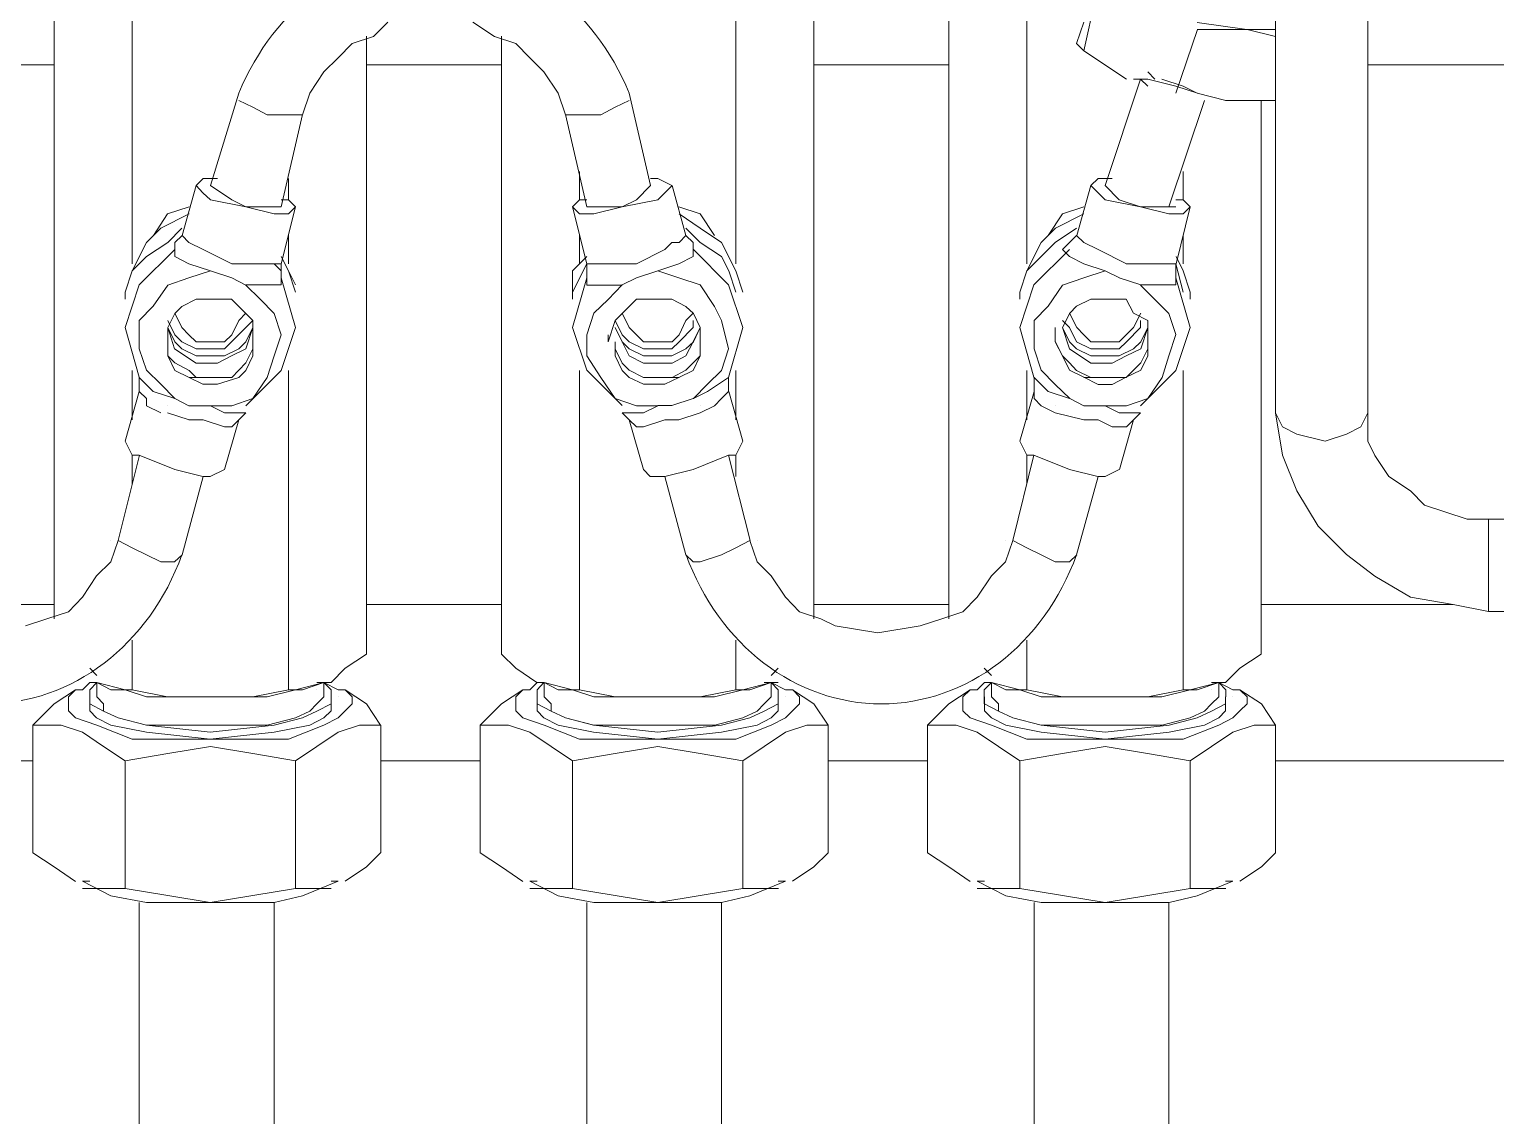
# Model space of a CAD drawing. Header units: inches. Extents: x 23291 to 181956, y 9161 to 51408.
# Drawn here: x 113458 to 113602.3, y 37244.9 to 37351.8 of the extents above; entities that cross this region are included whole.
import ezdxf

# ---------------------------------------------------------------- set-up
doc = ezdxf.new("R2010")
doc.units = ezdxf.units.IN
doc.header["$MEASUREMENT"] = 0
doc.layers.add('1', color=3, linetype='Continuous')
doc.layers.add('Dim', color=6, linetype='Continuous', lineweight=13)

# ---------------------------------------------------------------- blocks, each defined once
blk = doc.blocks.new('5')
at = {"layer": '1', "lineweight": 9}
for p, q in [((225.73014, -21.45387), (225.73014, -21.39798)), ((225.73839, -21.45387), (225.73839, -21.39798)), ((225.6209, -21.47229), (225.6209, -21.39925)), ((225.68886, -21.47229), (225.68886, -21.39925)), ((225.70093, -21.47229), (225.70093, -21.39925)), ((225.62789, -21.44054), (225.62789, -21.40243)), ((225.68188, -21.44054), (225.68188, -21.40243)), ((225.70791, -21.44054), (225.70791, -21.40243)), ((225.713, -21.42149), (225.71427, -21.41575)), ((225.64948, -21.4202), (225.65075, -21.41893)), ((225.65836, -21.41893), (225.66028, -21.4202)), ((225.71235, -21.42082), (225.713, -21.41894)), ((225.72124, -21.42528), (225.72316, -21.41957)), ((225.72315, -21.41895), (225.72759, -21.41958)), ((225.72759, -21.41958), (225.72315, -21.41958)), ((225.73014, -21.4202), (225.7276, -21.41957)), ((225.7276, -21.41957), (225.73014, -21.41957)), ((225.64631, -21.42212), (225.64757, -21.42083)), ((225.64757, -21.42083), (225.64948, -21.4202)), ((225.64886, -21.47546), (225.64886, -21.42019)), ((225.66028, -21.4202), (225.6622, -21.42083)), ((225.66091, -21.47546), (225.66091, -21.42019)), ((225.6622, -21.42083), (225.66345, -21.42212)), ((225.713, -21.4215), (225.71235, -21.42082)), ((225.6209, -21.42274), (225.60883, -21.42274)), ((225.64504, -21.42336), (225.64631, -21.42212)), ((225.66091, -21.42274), (225.64885, -21.42274)), ((225.66345, -21.42212), (225.66472, -21.42336)), ((225.70093, -21.42274), (225.68887, -21.42274)), ((225.71681, -21.42402), (225.713, -21.4215)), ((225.75428, -21.42274), (225.73839, -21.42274)), ((225.64377, -21.42528), (225.64504, -21.42336)), ((225.66472, -21.42336), (225.66599, -21.42528)), ((225.71491, -21.43353), (225.71808, -21.42402)), ((225.71743, -21.42402), (225.71871, -21.42402)), ((225.71871, -21.42402), (225.71808, -21.42402)), ((225.71808, -21.42402), (225.71871, -21.42465)), ((225.71808, -21.42402), (225.71808, -21.42402)), ((225.71871, -21.42337), (225.71934, -21.42402)), ((225.71871, -21.42402), (225.72124, -21.42465)), ((225.71999, -21.42402), (225.72189, -21.42465)), ((225.63743, -21.42529), (225.63489, -21.43353)), ((225.63743, -21.42528), (225.63743, -21.42529)), ((225.64313, -21.4272), (225.64377, -21.42528)), ((225.66599, -21.42528), (225.66664, -21.4272)), ((225.67424, -21.43353), (225.67234, -21.42528)), ((225.67234, -21.42528), (225.67235, -21.42528)), ((225.71999, -21.42466), (225.71999, -21.42466)), ((225.72124, -21.42466), (225.72316, -21.42529)), ((225.72189, -21.42466), (225.72314, -21.42529)), ((225.72315, -21.42528), (225.72569, -21.42594)), ((225.73014, -21.42593), (225.73014, -21.42528)), ((225.63743, -21.42593), (225.63868, -21.42654)), ((225.63868, -21.42654), (225.63997, -21.4272)), ((225.66981, -21.4272), (225.67108, -21.42654)), ((225.67108, -21.42654), (225.67235, -21.42593)), ((225.72061, -21.43543), (225.72378, -21.42593)), ((225.72568, -21.42593), (225.73014, -21.42593)), ((225.72887, -21.47546), (225.72887, -21.42592)), ((225.63997, -21.4272), (225.64187, -21.4272)), ((225.64122, -21.43543), (225.64313, -21.42719)), ((225.64187, -21.4272), (225.6425, -21.4272)), ((225.6425, -21.4272), (225.64313, -21.4272)), ((225.66664, -21.42719), (225.66855, -21.43543)), ((225.66664, -21.4272), (225.66726, -21.4272)), ((225.66726, -21.4272), (225.66789, -21.4272)), ((225.66789, -21.4272), (225.66981, -21.4272)), ((225.63424, -21.4329), (225.63361, -21.43353)), ((225.63552, -21.4329), (225.63424, -21.4329)), ((225.64187, -21.43482), (225.64187, -21.4329)), ((225.6679, -21.43482), (225.6679, -21.43227)), ((225.67489, -21.4329), (225.67425, -21.4329)), ((225.67616, -21.43353), (225.67489, -21.4329)), ((225.71427, -21.4329), (225.71363, -21.43353)), ((225.71554, -21.4329), (225.71427, -21.4329)), ((225.72189, -21.43482), (225.72189, -21.43227)), ((225.63361, -21.43353), (225.63236, -21.438)), ((225.63362, -21.43354), (225.63422, -21.43419)), ((225.63422, -21.43419), (225.63489, -21.43482)), ((225.63489, -21.43353), (225.63489, -21.43354)), ((225.63489, -21.43353), (225.63489, -21.43353)), ((225.63489, -21.43354), (225.63679, -21.43482)), ((225.67298, -21.43482), (225.67424, -21.43353)), ((225.67424, -21.43353), (225.67424, -21.43353)), ((225.67424, -21.43353), (225.67424, -21.43353)), ((225.67489, -21.43482), (225.67552, -21.43419)), ((225.67552, -21.43419), (225.67617, -21.43354)), ((225.67742, -21.438), (225.67617, -21.43353)), ((225.71363, -21.43353), (225.71236, -21.438)), ((225.71362, -21.43354), (225.71427, -21.43419)), ((225.71427, -21.43419), (225.71491, -21.43482)), ((225.71491, -21.43353), (225.71491, -21.43353)), ((225.71491, -21.43353), (225.71491, -21.43353)), ((225.71617, -21.43482), (225.71491, -21.43354)), ((225.63106, -21.43608), (225.63298, -21.43543)), ((225.63489, -21.43482), (225.63806, -21.43543)), ((225.63679, -21.43482), (225.63806, -21.43543)), ((225.63806, -21.43543), (225.64058, -21.43607)), ((225.63807, -21.43543), (225.63932, -21.43543)), ((225.63932, -21.43543), (225.64122, -21.43543)), ((225.64122, -21.43482), (225.64186, -21.43482)), ((225.64122, -21.43543), (225.64122, -21.43543)), ((225.64122, -21.43543), (225.64122, -21.43543)), ((225.6425, -21.43543), (225.64123, -21.44053)), ((225.64186, -21.43482), (225.64249, -21.43543)), ((225.64187, -21.43607), (225.6425, -21.43543)), ((225.6679, -21.43482), (225.66727, -21.43543)), ((225.66727, -21.43543), (225.66789, -21.43607)), ((225.66854, -21.44054), (225.66727, -21.43544)), ((225.66854, -21.43482), (225.6679, -21.43482)), ((225.66854, -21.43543), (225.67046, -21.43543)), ((225.66854, -21.43543), (225.66854, -21.43543)), ((225.66854, -21.43543), (225.66854, -21.43543)), ((225.66918, -21.43607), (225.67171, -21.43543)), ((225.67046, -21.43543), (225.67171, -21.43543)), ((225.67171, -21.43543), (225.67298, -21.43482)), ((225.67171, -21.43543), (225.67489, -21.43482)), ((225.67679, -21.43543), (225.67869, -21.43607)), ((225.71109, -21.43608), (225.713, -21.43543)), ((225.71491, -21.43482), (225.71808, -21.43543)), ((225.71808, -21.43543), (225.71617, -21.43482)), ((225.71808, -21.43543), (225.7206, -21.43607)), ((225.71934, -21.43543), (225.71809, -21.43543)), ((225.72061, -21.43543), (225.71934, -21.43543)), ((225.72124, -21.43543), (225.72061, -21.43543)), ((225.72124, -21.43482), (225.72188, -21.43482)), ((225.72124, -21.43543), (225.72124, -21.43543)), ((225.72252, -21.43543), (225.72125, -21.44053)), ((225.72188, -21.43482), (225.72251, -21.43543)), ((225.72189, -21.43607), (225.72252, -21.43543)), ((225.62979, -21.438), (225.63106, -21.43608)), ((225.63298, -21.43607), (225.63044, -21.43736)), ((225.64058, -21.43607), (225.64187, -21.43607)), ((225.66789, -21.43607), (225.66918, -21.43607)), ((225.67869, -21.43736), (225.6768, -21.43607)), ((225.67869, -21.43607), (225.67998, -21.43801)), ((225.70981, -21.438), (225.71109, -21.43608)), ((225.713, -21.43607), (225.71046, -21.43736)), ((225.7206, -21.43607), (225.72189, -21.43607)), ((225.63044, -21.43736), (225.62916, -21.43862)), ((225.63107, -21.43862), (225.63234, -21.43736)), ((225.63235, -21.438), (225.6317, -21.43863)), ((225.63297, -21.43863), (225.63235, -21.438)), ((225.64187, -21.44054), (225.64187, -21.43799)), ((225.6679, -21.44054), (225.6679, -21.43799)), ((225.6768, -21.43862), (225.67743, -21.43799)), ((225.67742, -21.43736), (225.6787, -21.43862)), ((225.67807, -21.43863), (225.67742, -21.438)), ((225.67742, -21.438), (225.67742, -21.438)), ((225.68059, -21.43862), (225.67869, -21.43736)), ((225.71046, -21.43736), (225.70919, -21.43862)), ((225.71045, -21.43862), (225.71234, -21.43736)), ((225.71235, -21.438), (225.71172, -21.43863)), ((225.71235, -21.438), (225.71235, -21.438)), ((225.713, -21.43863), (225.71235, -21.438)), ((225.72189, -21.44054), (225.72189, -21.43799)), ((225.62916, -21.43862), (225.62789, -21.44117)), ((225.6317, -21.43926), (225.62853, -21.44242)), ((225.62917, -21.43989), (225.63107, -21.43862)), ((225.6317, -21.43862), (225.6317, -21.43926)), ((225.6317, -21.43926), (225.6317, -21.43989)), ((225.63423, -21.43926), (225.63297, -21.43863)), ((225.63679, -21.44055), (225.63423, -21.43926)), ((225.67299, -21.44054), (225.67553, -21.43925)), ((225.67553, -21.43925), (225.67616, -21.43862)), ((225.67616, -21.43862), (225.6768, -21.43862)), ((225.67807, -21.43926), (225.67807, -21.43862)), ((225.67807, -21.43989), (225.67807, -21.43926)), ((225.68123, -21.44243), (225.67808, -21.43927)), ((225.6787, -21.43862), (225.68059, -21.43989)), ((225.68188, -21.44117), (225.68059, -21.43862)), ((225.70919, -21.43862), (225.70791, -21.44117)), ((225.71173, -21.43926), (225.70854, -21.44242)), ((225.70919, -21.43989), (225.71045, -21.43862)), ((225.71173, -21.43862), (225.71109, -21.43926)), ((225.71109, -21.43926), (225.71173, -21.43989)), ((225.71427, -21.43926), (225.713, -21.43863)), ((225.71681, -21.44055), (225.71427, -21.43926)), ((225.6279, -21.44117), (225.62917, -21.43989)), ((225.6317, -21.43989), (225.63297, -21.44054)), ((225.63297, -21.44054), (225.63489, -21.44117)), ((225.63679, -21.44054), (225.63932, -21.44054)), ((225.63932, -21.44054), (225.63996, -21.44054)), ((225.63996, -21.44054), (225.64121, -21.44054)), ((225.64122, -21.44118), (225.64059, -21.44054)), ((225.64122, -21.44054), (225.64122, -21.44118)), ((225.64187, -21.44117), (225.64123, -21.43989)), ((225.66854, -21.43989), (225.66727, -21.44118)), ((225.66727, -21.44307), (225.66854, -21.44054)), ((225.66854, -21.44054), (225.66854, -21.44054)), ((225.6698, -21.44054), (225.66854, -21.44054)), ((225.66854, -21.44118), (225.66854, -21.44054)), ((225.67046, -21.44054), (225.6698, -21.44054)), ((225.67299, -21.44054), (225.67046, -21.44054)), ((225.6749, -21.44118), (225.67679, -21.44054)), ((225.67679, -21.44054), (225.67807, -21.43989)), ((225.68059, -21.43989), (225.68124, -21.44117)), ((225.7079, -21.44117), (225.70919, -21.43989)), ((225.71173, -21.43989), (225.713, -21.44054)), ((225.713, -21.44054), (225.7149, -21.44117)), ((225.7168, -21.44054), (225.71872, -21.44054)), ((225.71872, -21.44054), (225.71999, -21.44054)), ((225.71999, -21.44054), (225.72125, -21.44054)), ((225.72124, -21.44118), (225.72124, -21.44054)), ((225.72124, -21.44054), (225.72188, -21.44307)), ((225.72125, -21.43989), (225.72189, -21.44117)), ((225.62789, -21.44117), (225.62725, -21.44307)), ((225.62726, -21.44307), (225.6279, -21.44117)), ((225.62853, -21.44242), (225.62726, -21.44624)), ((225.63297, -21.44178), (225.63107, -21.44244)), ((225.63489, -21.44117), (225.63297, -21.44178)), ((225.63489, -21.44118), (225.6368, -21.44179)), ((225.6368, -21.44179), (225.63805, -21.44244)), ((225.64121, -21.4418), (225.64121, -21.44117)), ((225.6425, -21.44623), (225.64121, -21.4418)), ((225.64121, -21.44243), (225.64121, -21.4418)), ((225.6425, -21.44243), (225.64187, -21.44117)), ((225.6425, -21.44307), (225.64187, -21.44117)), ((225.66727, -21.44118), (225.66727, -21.44307)), ((225.66854, -21.44179), (225.66727, -21.44624)), ((225.66854, -21.44179), (225.66854, -21.44118)), ((225.66854, -21.44244), (225.66854, -21.44179)), ((225.67171, -21.44243), (225.67298, -21.4418)), ((225.67298, -21.4418), (225.6749, -21.44117)), ((225.67679, -21.4418), (225.67489, -21.44117)), ((225.67869, -21.44243), (225.67679, -21.4418)), ((225.68124, -21.44117), (225.68188, -21.44307)), ((225.68251, -21.44307), (225.68188, -21.44117)), ((225.70791, -21.44117), (225.70727, -21.44307)), ((225.70854, -21.44242), (225.70727, -21.44624)), ((225.70728, -21.44307), (225.7079, -21.44117)), ((225.71109, -21.44244), (225.71299, -21.44179)), ((225.71299, -21.44179), (225.71491, -21.44118)), ((225.71491, -21.44118), (225.71618, -21.44179)), ((225.71617, -21.44179), (225.71809, -21.44243)), ((225.72123, -21.4418), (225.72123, -21.44117)), ((225.72252, -21.44623), (225.72123, -21.4418)), ((225.72123, -21.44243), (225.72123, -21.4418)), ((225.72124, -21.44118), (225.72124, -21.44118)), ((225.72189, -21.44117), (225.72252, -21.44307)), ((225.62726, -21.44307), (225.62726, -21.44307)), ((225.62726, -21.44371), (225.62726, -21.44308)), ((225.63107, -21.44244), (225.62978, -21.44434)), ((225.63234, -21.44435), (225.63361, -21.4437)), ((225.63361, -21.4437), (225.63553, -21.4437)), ((225.63361, -21.44371), (225.63424, -21.44371)), ((225.63423, -21.44371), (225.63552, -21.44371)), ((225.63424, -21.44371), (225.63552, -21.44371)), ((225.63553, -21.4437), (225.63678, -21.4437)), ((225.63678, -21.4437), (225.63805, -21.44497)), ((225.63805, -21.44244), (225.63933, -21.4437)), ((225.63806, -21.44243), (225.63998, -21.44243)), ((225.63933, -21.4437), (225.6406, -21.44497)), ((225.63998, -21.44243), (225.64121, -21.44243)), ((225.6425, -21.44307), (225.6425, -21.44307)), ((225.66727, -21.44371), (225.66727, -21.44308)), ((225.6698, -21.44244), (225.66854, -21.44244)), ((225.66917, -21.44496), (225.67046, -21.44372)), ((225.67171, -21.44244), (225.6698, -21.44244)), ((225.67046, -21.44372), (225.67171, -21.44243)), ((225.6717, -21.44497), (225.67299, -21.4437)), ((225.67299, -21.4437), (225.67425, -21.4437)), ((225.67424, -21.44371), (225.67553, -21.44371)), ((225.67553, -21.44371), (225.67424, -21.44371)), ((225.67425, -21.4437), (225.67616, -21.4437)), ((225.67616, -21.4437), (225.67742, -21.44435)), ((225.67998, -21.44435), (225.67869, -21.44243)), ((225.6825, -21.44625), (225.68123, -21.44243)), ((225.68251, -21.44307), (225.68251, -21.44307)), ((225.70728, -21.44371), (225.70728, -21.44308)), ((225.70982, -21.44434), (225.71109, -21.44244)), ((225.71234, -21.44434), (225.71363, -21.44371)), ((225.71363, -21.44371), (225.7149, -21.44371)), ((225.71554, -21.44371), (225.71426, -21.44371)), ((225.71427, -21.44371), (225.71554, -21.44371)), ((225.7149, -21.44371), (225.7168, -21.44371)), ((225.7168, -21.44371), (225.71743, -21.44496)), ((225.71808, -21.44243), (225.72, -21.44243)), ((225.71933, -21.44371), (225.71808, -21.44244)), ((225.72061, -21.44497), (225.71933, -21.44371)), ((225.72, -21.44243), (225.72123, -21.44243)), ((225.72252, -21.44307), (225.72252, -21.4437)), ((225.62978, -21.44434), (225.62853, -21.4456)), ((225.63107, -21.44623), (225.6317, -21.44497)), ((225.6317, -21.44497), (225.63234, -21.44435)), ((225.6317, -21.44496), (225.63234, -21.44625)), ((225.63743, -21.4456), (225.63806, -21.44496)), ((225.63805, -21.44497), (225.63868, -21.4456)), ((225.6406, -21.44497), (225.64122, -21.44688)), ((225.66854, -21.44688), (225.66917, -21.44496)), ((225.67108, -21.4456), (225.6717, -21.44497)), ((225.67171, -21.44496), (225.67234, -21.44625)), ((225.67742, -21.44435), (225.67808, -21.44497)), ((225.67742, -21.4456), (225.67807, -21.44496)), ((225.67808, -21.44497), (225.67869, -21.44623)), ((225.6806, -21.4456), (225.67998, -21.44435)), ((225.70855, -21.4456), (225.70982, -21.44434)), ((225.71109, -21.44624), (225.71174, -21.44496)), ((225.71173, -21.44496), (225.71236, -21.44625)), ((225.71174, -21.44496), (225.71234, -21.44434)), ((225.71743, -21.44496), (225.71872, -21.44561)), ((225.71744, -21.44625), (225.71809, -21.44496)), ((225.72123, -21.44687), (225.72061, -21.44497)), ((225.62726, -21.44624), (225.62853, -21.45069)), ((225.62853, -21.4456), (225.62853, -21.44813)), ((225.6317, -21.44689), (225.63107, -21.4456)), ((225.6317, -21.44752), (225.63107, -21.44623)), ((225.63107, -21.44624), (225.63107, -21.44753)), ((225.63169, -21.44814), (225.63107, -21.44624)), ((225.63234, -21.44625), (225.63297, -21.44688)), ((225.63805, -21.44623), (225.63678, -21.44752)), ((225.63679, -21.44688), (225.63743, -21.4456)), ((225.63868, -21.4456), (225.63805, -21.44623)), ((225.63868, -21.44623), (225.63805, -21.44752)), ((225.63868, -21.44624), (225.63805, -21.44814)), ((225.63868, -21.4456), (225.63868, -21.44752)), ((225.64121, -21.45007), (225.6425, -21.44623)), ((225.66727, -21.44624), (225.66854, -21.45006)), ((225.67045, -21.44752), (225.67108, -21.4456)), ((225.6717, -21.44752), (225.67108, -21.44623)), ((225.67171, -21.44753), (225.67108, -21.44624)), ((225.67171, -21.44689), (225.67109, -21.4456)), ((225.67234, -21.44625), (225.67298, -21.44688)), ((225.6768, -21.44688), (225.67742, -21.4456)), ((225.67807, -21.44623), (225.6768, -21.44752)), ((225.67807, -21.4456), (225.67807, -21.44623)), ((225.67869, -21.44624), (225.67807, -21.44753)), ((225.67869, -21.44623), (225.67808, -21.44752)), ((225.67869, -21.44752), (225.67869, -21.44623)), ((225.68123, -21.44813), (225.6806, -21.4456)), ((225.68123, -21.4507), (225.6825, -21.44625)), ((225.70727, -21.44624), (225.70854, -21.45069)), ((225.70855, -21.44813), (225.70855, -21.4456)), ((225.71045, -21.44624), (225.71045, -21.44753)), ((225.71108, -21.44624), (225.71173, -21.44814)), ((225.71173, -21.44753), (225.71108, -21.44624)), ((225.71172, -21.44623), (225.7111, -21.4456)), ((225.71235, -21.44752), (225.71172, -21.44623)), ((225.71236, -21.44625), (225.713, -21.44688)), ((225.7168, -21.44688), (225.71744, -21.44625)), ((225.71808, -21.44623), (225.71681, -21.44752)), ((225.71808, -21.4456), (225.71808, -21.44623)), ((225.71809, -21.44814), (225.71871, -21.44624)), ((225.71871, -21.44624), (225.71809, -21.44753)), ((225.71872, -21.44561), (225.71872, -21.44753)), ((225.72123, -21.45007), (225.72252, -21.44623)), ((225.63107, -21.44753), (225.63107, -21.44687)), ((225.63107, -21.44878), (225.63107, -21.44752)), ((225.63107, -21.44752), (225.63107, -21.44878)), ((225.63234, -21.44752), (225.6317, -21.44689)), ((225.63234, -21.44813), (225.6317, -21.44752)), ((225.63361, -21.44813), (225.63234, -21.44752)), ((225.63297, -21.44688), (225.63362, -21.44751)), ((225.63362, -21.44751), (225.63489, -21.44751)), ((225.63489, -21.44751), (225.63614, -21.44751)), ((225.63614, -21.44751), (225.63679, -21.44688)), ((225.63678, -21.44752), (225.63614, -21.44813)), ((225.63805, -21.44752), (225.63743, -21.44813)), ((225.63868, -21.44752), (225.63868, -21.44688)), ((225.63868, -21.44877), (225.63868, -21.44751)), ((225.63868, -21.44751), (225.63868, -21.44814)), ((225.64122, -21.44688), (225.6406, -21.44878)), ((225.66854, -21.44878), (225.66854, -21.44688)), ((225.67045, -21.44688), (225.67045, -21.44751)), ((225.67108, -21.44813), (225.67108, -21.44752)), ((225.67108, -21.44752), (225.67108, -21.44878)), ((225.67235, -21.44813), (225.6717, -21.44752)), ((225.67234, -21.44752), (225.67171, -21.44689)), ((225.67233, -21.44877), (225.67171, -21.44753)), ((225.67363, -21.44813), (225.67234, -21.44752)), ((225.67298, -21.44688), (225.67363, -21.44751)), ((225.67363, -21.44751), (225.6749, -21.44751)), ((225.6749, -21.44751), (225.67617, -21.44751)), ((225.6768, -21.44752), (225.67615, -21.44813)), ((225.67617, -21.44751), (225.6768, -21.44688)), ((225.67808, -21.44752), (225.67742, -21.44813)), ((225.67807, -21.44753), (225.67742, -21.44877)), ((225.67869, -21.44688), (225.67869, -21.44752)), ((225.67869, -21.44877), (225.67869, -21.44752)), ((225.67869, -21.44752), (225.67869, -21.44878)), ((225.71045, -21.44688), (225.71045, -21.44751)), ((225.71045, -21.44752), (225.71045, -21.44752)), ((225.71045, -21.44752), (225.7111, -21.44878)), ((225.71046, -21.44751), (225.71108, -21.44877)), ((225.71235, -21.44814), (225.71173, -21.44753)), ((225.71362, -21.44813), (225.71235, -21.44752)), ((225.713, -21.44688), (225.71363, -21.44751)), ((225.71363, -21.44751), (225.7149, -21.44751)), ((225.7149, -21.44751), (225.71617, -21.44751)), ((225.71617, -21.44751), (225.7168, -21.44688)), ((225.71681, -21.44752), (225.71617, -21.44813)), ((225.71809, -21.44753), (225.71744, -21.44814)), ((225.71871, -21.44752), (225.71871, -21.44688)), ((225.71871, -21.44877), (225.71871, -21.44751)), ((225.71871, -21.44813), (225.71871, -21.44752)), ((225.71871, -21.44752), (225.71871, -21.44752)), ((225.72061, -21.44877), (225.72123, -21.44687)), ((225.62853, -21.44813), (225.62916, -21.45005)), ((225.6317, -21.45007), (225.63107, -21.44878)), ((225.63107, -21.44878), (225.6317, -21.44941)), ((225.63361, -21.44942), (225.63169, -21.44814)), ((225.63361, -21.44878), (225.63234, -21.44813)), ((225.63489, -21.44813), (225.63361, -21.44813)), ((225.63489, -21.44878), (225.63361, -21.44878)), ((225.63614, -21.44813), (225.63489, -21.44813)), ((225.63614, -21.44878), (225.63489, -21.44878)), ((225.63678, -21.44877), (225.63553, -21.44942)), ((225.63743, -21.44813), (225.63614, -21.44878)), ((225.63805, -21.44814), (225.63678, -21.44877)), ((225.63868, -21.44878), (225.63805, -21.45007)), ((225.63868, -21.44813), (225.63807, -21.44941)), ((225.6406, -21.44878), (225.63997, -21.4507)), ((225.66979, -21.4507), (225.66854, -21.44878)), ((225.67108, -21.44813), (225.67171, -21.44942)), ((225.67171, -21.45007), (225.67108, -21.44878)), ((225.67362, -21.44942), (225.67233, -21.44877)), ((225.67362, -21.44878), (225.67235, -21.44813)), ((225.67489, -21.44878), (225.67362, -21.44878)), ((225.6749, -21.44813), (225.67363, -21.44813)), ((225.67616, -21.44878), (225.67489, -21.44878)), ((225.67615, -21.44813), (225.6749, -21.44813)), ((225.67742, -21.44813), (225.67616, -21.44878)), ((225.67742, -21.44877), (225.67617, -21.44942)), ((225.67742, -21.45005), (225.67869, -21.44877)), ((225.67869, -21.44878), (225.67807, -21.45007)), ((225.6806, -21.45007), (225.68123, -21.44813)), ((225.70918, -21.45005), (225.70855, -21.44813)), ((225.71108, -21.44877), (225.71173, -21.45006)), ((225.7111, -21.44878), (225.71172, -21.44941)), ((225.71173, -21.44814), (225.71363, -21.44942)), ((225.71363, -21.44877), (225.71235, -21.44814)), ((225.71491, -21.44813), (225.71362, -21.44813)), ((225.7149, -21.44877), (225.71363, -21.44877)), ((225.71617, -21.44877), (225.7149, -21.44877)), ((225.71617, -21.44813), (225.71491, -21.44813)), ((225.71554, -21.44942), (225.7168, -21.44877)), ((225.71744, -21.44814), (225.71617, -21.44877)), ((225.7168, -21.44877), (225.71809, -21.44814)), ((225.71871, -21.44813), (225.71809, -21.44941)), ((225.71809, -21.45006), (225.71871, -21.44877)), ((225.72, -21.45071), (225.72061, -21.44877)), ((225.62789, -21.4545), (225.62789, -21.45007)), ((225.62916, -21.45005), (225.63045, -21.45131)), ((225.6317, -21.44941), (225.63299, -21.45007)), ((225.63299, -21.4507), (225.6317, -21.45007)), ((225.63299, -21.45007), (225.63361, -21.4507)), ((225.63553, -21.44942), (225.63361, -21.44942)), ((225.63807, -21.44941), (225.6368, -21.4507)), ((225.63805, -21.45007), (225.63743, -21.4507)), ((225.63806, -21.45323), (225.64121, -21.45007)), ((225.64187, -21.47863), (225.64187, -21.45007)), ((225.6679, -21.47863), (225.6679, -21.45007)), ((225.66854, -21.45006), (225.67171, -21.45322)), ((225.67171, -21.44942), (225.67233, -21.45005)), ((225.67233, -21.4507), (225.67171, -21.45007)), ((225.67233, -21.45005), (225.67362, -21.45071)), ((225.6749, -21.44942), (225.67362, -21.44942)), ((225.67617, -21.44942), (225.6749, -21.44942)), ((225.67617, -21.45071), (225.67742, -21.45005)), ((225.67807, -21.45007), (225.67679, -21.4507)), ((225.67933, -21.45131), (225.6806, -21.45007)), ((225.68188, -21.4545), (225.68188, -21.45007)), ((225.70791, -21.4545), (225.70791, -21.45007)), ((225.71045, -21.45132), (225.70918, -21.45005)), ((225.71172, -21.44941), (225.71235, -21.45007)), ((225.71173, -21.45006), (225.713, -21.45069)), ((225.71235, -21.45007), (225.71362, -21.4507)), ((225.71363, -21.44942), (225.71554, -21.44942)), ((225.71809, -21.44941), (225.7168, -21.4507)), ((225.7168, -21.45069), (225.71809, -21.45006)), ((225.71808, -21.45323), (225.72123, -21.45007)), ((225.72189, -21.47863), (225.72189, -21.45007)), ((225.62853, -21.4507), (225.62853, -21.45196)), ((225.62978, -21.45195), (225.62853, -21.4507)), ((225.63045, -21.45131), (225.6317, -21.4526)), ((225.63361, -21.4507), (225.63298, -21.4507)), ((225.63422, -21.45131), (225.63299, -21.4507)), ((225.63552, -21.4507), (225.63361, -21.4507)), ((225.63361, -21.4507), (225.63424, -21.4507)), ((225.63553, -21.45131), (225.63422, -21.45131)), ((225.6368, -21.4507), (225.63552, -21.4507)), ((225.63743, -21.4507), (225.63553, -21.45131)), ((225.63997, -21.4507), (225.63868, -21.4526)), ((225.67108, -21.45259), (225.66979, -21.4507)), ((225.67362, -21.45131), (225.67233, -21.4507)), ((225.67362, -21.45071), (225.67489, -21.45071)), ((225.67552, -21.45131), (225.67362, -21.45131)), ((225.67489, -21.45071), (225.67617, -21.45071)), ((225.67679, -21.4507), (225.67552, -21.45131)), ((225.67553, -21.4507), (225.6768, -21.4507)), ((225.67808, -21.45259), (225.67933, -21.45131)), ((225.68123, -21.4507), (225.67933, -21.45196)), ((225.68123, -21.45196), (225.68123, -21.4507)), ((225.70981, -21.45196), (225.70854, -21.45069)), ((225.70855, -21.4507), (225.70855, -21.45196)), ((225.71174, -21.4526), (225.71045, -21.45132)), ((225.713, -21.45069), (225.71427, -21.45132)), ((225.71363, -21.4507), (225.713, -21.4507)), ((225.71554, -21.4507), (225.71363, -21.4507)), ((225.71363, -21.4507), (225.71427, -21.4507)), ((225.71427, -21.45132), (225.71554, -21.45132)), ((225.71554, -21.45132), (225.7168, -21.45069)), ((225.7168, -21.4507), (225.71554, -21.4507)), ((225.71871, -21.45258), (225.72, -21.45071)), ((225.62853, -21.45195), (225.62726, -21.4564)), ((225.62917, -21.45258), (225.62852, -21.45195)), ((225.62917, -21.45324), (225.62917, -21.45258)), ((225.6317, -21.4526), (225.62978, -21.45195)), ((225.63297, -21.45323), (225.6317, -21.4526)), ((225.63868, -21.4526), (225.6368, -21.45323)), ((225.67298, -21.45323), (225.67108, -21.45259)), ((225.67807, -21.45259), (225.67615, -21.45322)), ((225.67933, -21.45196), (225.67808, -21.45259)), ((225.6806, -21.45259), (225.67998, -21.45324)), ((225.68123, -21.45195), (225.6806, -21.45259)), ((225.68251, -21.4564), (225.68124, -21.45195)), ((225.70855, -21.45195), (225.70727, -21.4564)), ((225.70855, -21.4526), (225.70855, -21.45195)), ((225.70918, -21.45323), (225.70855, -21.4526)), ((225.71173, -21.45259), (225.70981, -21.45196)), ((225.71299, -21.45323), (225.71174, -21.4526)), ((225.71681, -21.45324), (225.71871, -21.45258)), ((225.63044, -21.45387), (225.62917, -21.45324)), ((225.63298, -21.4545), (225.63106, -21.45386)), ((225.63107, -21.45323), (225.63107, -21.45323)), ((225.63489, -21.45323), (225.63297, -21.45323)), ((225.6368, -21.45323), (225.63489, -21.45323)), ((225.63615, -21.45387), (225.63489, -21.45324)), ((225.63806, -21.45387), (225.63615, -21.45387)), ((225.63806, -21.45386), (225.63743, -21.4545)), ((225.67234, -21.4545), (225.67171, -21.45386)), ((225.67362, -21.45386), (225.67171, -21.45386)), ((225.6749, -21.45323), (225.67298, -21.45323)), ((225.6749, -21.45323), (225.67362, -21.45386)), ((225.67615, -21.45322), (225.6749, -21.45322)), ((225.67869, -21.45387), (225.67679, -21.4545)), ((225.67869, -21.45323), (225.67869, -21.45323)), ((225.67998, -21.45324), (225.67869, -21.45387)), ((225.67869, -21.45387), (225.67869, -21.45387)), ((225.71045, -21.45386), (225.70918, -21.45323)), ((225.71045, -21.45323), (225.71045, -21.45323)), ((225.71299, -21.4545), (225.71045, -21.45386)), ((225.71491, -21.45323), (225.71299, -21.45323)), ((225.71617, -21.45387), (225.71491, -21.45324)), ((225.71491, -21.45324), (225.71681, -21.45324)), ((225.71808, -21.45387), (225.71617, -21.45387)), ((225.71808, -21.45386), (225.71743, -21.4545)), ((225.73014, -21.45386), (225.73077, -21.45766)), ((225.73078, -21.45513), (225.73014, -21.45387)), ((225.73839, -21.45387), (225.73777, -21.45513)), ((225.7384, -21.45639), (225.7384, -21.45386)), ((225.63423, -21.4545), (225.63297, -21.4545)), ((225.63614, -21.45513), (225.63423, -21.4545)), ((225.63743, -21.4545), (225.63614, -21.45894)), ((225.63679, -21.45513), (225.63614, -21.45513)), ((225.63743, -21.4545), (225.63679, -21.45513)), ((225.63743, -21.4545), (225.63743, -21.4545)), ((225.67298, -21.45513), (225.67233, -21.4545)), ((225.67363, -21.45894), (225.67234, -21.45449)), ((225.67362, -21.45513), (225.67298, -21.45513)), ((225.67552, -21.4545), (225.67362, -21.45513)), ((225.67679, -21.4545), (225.67552, -21.4545)), ((225.71427, -21.4545), (225.71299, -21.4545)), ((225.71554, -21.45513), (225.71427, -21.4545)), ((225.71681, -21.45513), (225.71554, -21.45513)), ((225.71743, -21.4545), (225.71618, -21.45894)), ((225.71743, -21.4545), (225.71681, -21.45513)), ((225.71743, -21.4545), (225.71743, -21.4545)), ((225.73205, -21.45577), (225.73078, -21.45513)), ((225.73777, -21.45513), (225.73649, -21.45577)), ((225.62789, -21.45766), (225.62726, -21.45639)), ((225.68189, -21.45766), (225.68251, -21.45639)), ((225.7079, -21.45766), (225.70727, -21.45639)), ((225.73458, -21.4564), (225.73205, -21.45577)), ((225.73649, -21.45577), (225.73458, -21.4564)), ((225.73902, -21.45768), (225.7384, -21.45639)), ((225.62663, -21.4653), (225.62854, -21.45767)), ((225.62789, -21.46021), (225.62789, -21.45766)), ((225.62853, -21.45766), (225.62789, -21.45766)), ((225.6317, -21.45894), (225.62853, -21.45766)), ((225.67807, -21.45894), (225.68122, -21.45766)), ((225.68122, -21.45766), (225.68189, -21.45766)), ((225.68123, -21.45767), (225.68315, -21.4653)), ((225.68188, -21.45957), (225.68188, -21.45767)), ((225.70665, -21.4653), (225.70854, -21.45767)), ((225.70854, -21.45766), (225.7079, -21.45766)), ((225.70791, -21.46021), (225.70791, -21.45766)), ((225.71173, -21.45894), (225.70854, -21.45766)), ((225.73077, -21.45766), (225.73204, -21.46084)), ((225.74029, -21.45957), (225.73902, -21.45768)), ((225.63422, -21.45957), (225.6317, -21.45894)), ((225.63614, -21.45894), (225.63488, -21.45957)), ((225.67423, -21.45957), (225.67363, -21.45894)), ((225.67807, -21.45894), (225.67552, -21.45957)), ((225.71426, -21.45957), (225.71173, -21.45894)), ((225.71617, -21.45894), (225.7149, -21.45957)), ((225.63235, -21.46656), (225.63423, -21.45956)), ((225.63488, -21.45957), (225.63422, -21.45957)), ((225.67552, -21.45957), (225.67423, -21.45957)), ((225.67553, -21.45957), (225.67742, -21.46656)), ((225.71235, -21.46656), (225.71427, -21.45956)), ((225.7149, -21.45957), (225.71426, -21.45957)), ((225.74221, -21.46084), (225.74029, -21.45957)), ((225.73204, -21.46084), (225.73396, -21.46402)), ((225.74346, -21.46212), (225.74221, -21.46084)), ((225.74538, -21.46276), (225.74346, -21.46212)), ((225.74728, -21.46339), (225.74538, -21.46276)), ((225.74919, -21.46339), (225.74728, -21.46339)), ((225.74919, -21.47165), (225.74919, -21.46339)), ((225.75428, -21.46339), (225.74919, -21.46339)), ((225.73396, -21.46402), (225.7365, -21.46655)), ((225.62598, -21.46719), (225.62663, -21.46529)), ((225.62599, -21.4653), (225.62599, -21.4653)), ((225.62663, -21.46529), (225.6279, -21.46593)), ((225.62663, -21.4653), (225.62663, -21.4653)), ((225.6279, -21.46593), (225.62917, -21.46656)), ((225.68059, -21.46656), (225.68188, -21.46593)), ((225.68188, -21.46593), (225.68314, -21.46529)), ((225.68314, -21.46529), (225.68378, -21.46719)), ((225.68314, -21.4653), (225.68314, -21.4653)), ((225.68378, -21.4653), (225.68378, -21.4653)), ((225.706, -21.46719), (225.70665, -21.46529)), ((225.70601, -21.4653), (225.70601, -21.4653)), ((225.70665, -21.46529), (225.7079, -21.46593)), ((225.70665, -21.4653), (225.70665, -21.4653)), ((225.7079, -21.46593), (225.70919, -21.46656)), ((225.62471, -21.46846), (225.62598, -21.46719)), ((225.62917, -21.46656), (225.63044, -21.46719)), ((225.63044, -21.46719), (225.63169, -21.46719)), ((225.63169, -21.46719), (225.63236, -21.46656)), ((225.67742, -21.46656), (225.67807, -21.46719)), ((225.67807, -21.46719), (225.6787, -21.46719)), ((225.6787, -21.46719), (225.68059, -21.46656)), ((225.68378, -21.46719), (225.68505, -21.46846)), ((225.70473, -21.46846), (225.706, -21.46719)), ((225.70919, -21.46656), (225.71044, -21.46719)), ((225.71044, -21.46719), (225.71173, -21.46719)), ((225.71173, -21.46719), (225.71236, -21.46656)), ((225.7365, -21.46655), (225.73902, -21.46847)), ((225.62346, -21.47037), (225.62471, -21.46846)), ((225.68505, -21.46846), (225.68632, -21.47037)), ((225.70346, -21.47037), (225.70473, -21.46846)), ((225.73902, -21.46847), (225.74221, -21.47037)), ((225.6209, -21.47101), (225.60883, -21.47101)), ((225.62219, -21.47166), (225.62346, -21.47037)), ((225.66091, -21.47101), (225.64885, -21.47101)), ((225.68632, -21.47037), (225.68758, -21.47166)), ((225.70093, -21.47101), (225.68887, -21.47101)), ((225.70219, -21.47166), (225.70346, -21.47037)), ((225.74602, -21.47101), (225.72886, -21.47101)), ((225.74221, -21.47037), (225.74602, -21.471)), ((225.74602, -21.471), (225.74919, -21.47165)), ((225.61835, -21.47292), (225.62027, -21.47229)), ((225.62027, -21.47229), (225.62219, -21.47166)), ((225.68758, -21.47166), (225.68949, -21.47229)), ((225.68949, -21.47229), (225.69076, -21.47292)), ((225.69837, -21.47292), (225.70031, -21.47229)), ((225.70031, -21.47229), (225.70219, -21.47166)), ((225.75428, -21.47165), (225.74919, -21.47165)), ((225.69076, -21.47292), (225.69458, -21.47356)), ((225.69458, -21.47356), (225.69837, -21.47292)), ((225.62789, -21.47863), (225.62789, -21.47419)), ((225.68188, -21.47863), (225.68188, -21.47419)), ((225.70791, -21.47863), (225.70791, -21.47419)), ((225.64693, -21.47671), (225.64885, -21.47546)), ((225.66219, -21.47671), (225.66091, -21.47546)), ((225.72696, -21.47671), (225.72887, -21.47546)), ((225.62409, -21.47671), (225.62472, -21.47736)), ((225.64568, -21.47799), (225.64693, -21.47671)), ((225.66409, -21.47799), (225.66219, -21.47671)), ((225.68505, -21.47737), (225.68567, -21.47671)), ((225.7041, -21.47671), (225.70474, -21.47736)), ((225.72568, -21.47799), (225.72696, -21.47671)), ((225.62091, -21.47991), (225.62281, -21.47864)), ((225.6222, -21.47927), (225.62281, -21.47864)), ((225.6228, -21.47863), (225.6228, -21.47863)), ((225.6228, -21.47863), (225.62345, -21.47863)), ((225.62345, -21.47863), (225.62281, -21.47863)), ((225.6241, -21.478), (225.62345, -21.47863)), ((225.62409, -21.47799), (225.62472, -21.47799)), ((225.62409, -21.47799), (225.62472, -21.47799)), ((225.62409, -21.47799), (225.62409, -21.47799)), ((225.62409, -21.47799), (225.62409, -21.47799)), ((225.62409, -21.47799), (225.62409, -21.47799)), ((225.62472, -21.478), (225.62409, -21.47863)), ((225.62409, -21.47863), (225.62409, -21.47926)), ((225.62472, -21.47799), (225.62472, -21.47926)), ((225.62599, -21.47863), (225.62472, -21.47799)), ((225.62472, -21.47799), (225.62726, -21.47863)), ((225.62472, -21.47863), (225.62472, -21.47863)), ((225.62472, -21.47863), (225.62472, -21.47863)), ((225.62789, -21.47863), (225.62599, -21.47863)), ((225.62726, -21.47863), (225.62916, -21.47926)), ((225.63106, -21.47927), (225.62789, -21.47863)), ((225.64187, -21.47863), (225.63868, -21.47926)), ((225.63997, -21.47926), (225.6425, -21.47863)), ((225.64312, -21.47863), (225.64187, -21.47863)), ((225.6425, -21.47863), (225.64504, -21.478)), ((225.64504, -21.478), (225.64312, -21.47863)), ((225.6444, -21.47863), (225.6444, -21.47863)), ((225.64441, -21.47799), (225.64503, -21.47799)), ((225.64568, -21.47799), (225.64503, -21.47799)), ((225.64503, -21.47799), (225.64568, -21.47799)), ((225.64503, -21.47799), (225.64503, -21.47799)), ((225.64503, -21.47799), (225.64503, -21.47926)), ((225.64631, -21.47863), (225.64503, -21.47799)), ((225.64503, -21.47799), (225.64568, -21.47863)), ((225.64503, -21.47863), (225.64503, -21.47863)), ((225.64568, -21.47799), (225.64568, -21.47799)), ((225.64568, -21.47863), (225.64568, -21.47926)), ((225.64694, -21.47863), (225.64631, -21.47863)), ((225.64631, -21.47863), (225.64694, -21.47863)), ((225.64756, -21.47927), (225.64694, -21.47863)), ((225.64694, -21.47863), (225.64886, -21.4799)), ((225.66091, -21.47991), (225.66283, -21.47864)), ((225.66221, -21.47927), (225.66282, -21.47864)), ((225.66282, -21.47863), (225.66282, -21.47863)), ((225.66282, -21.47863), (225.66345, -21.47863)), ((225.66345, -21.47863), (225.66283, -21.47863)), ((225.6641, -21.478), (225.66345, -21.47863)), ((225.6641, -21.47799), (225.66473, -21.47799)), ((225.6641, -21.47799), (225.66472, -21.47799)), ((225.6641, -21.47799), (225.6641, -21.47799)), ((225.6641, -21.47799), (225.6641, -21.47799)), ((225.6641, -21.47799), (225.6641, -21.47799)), ((225.66472, -21.478), (225.6641, -21.47863)), ((225.6641, -21.47863), (225.6641, -21.47926)), ((225.66473, -21.47799), (225.66473, -21.47926)), ((225.666, -21.47863), (225.66473, -21.47799)), ((225.66473, -21.47799), (225.66727, -21.47863)), ((225.66473, -21.47863), (225.66473, -21.47863)), ((225.66473, -21.47863), (225.66473, -21.47863)), ((225.6679, -21.47863), (225.666, -21.47863)), ((225.66727, -21.47863), (225.66917, -21.47926)), ((225.67108, -21.47927), (225.6679, -21.47863)), ((225.68188, -21.47863), (225.67869, -21.47926)), ((225.67998, -21.47926), (225.68251, -21.47863)), ((225.68313, -21.47863), (225.68188, -21.47863)), ((225.68251, -21.47863), (225.68505, -21.478)), ((225.68505, -21.478), (225.68313, -21.47863)), ((225.68442, -21.47799), (225.68505, -21.47799)), ((225.68442, -21.47863), (225.68442, -21.47863)), ((225.68505, -21.47799), (225.68505, -21.47799)), ((225.68567, -21.47799), (225.68505, -21.47799)), ((225.68505, -21.47799), (225.68567, -21.47799)), ((225.68505, -21.47799), (225.68505, -21.47926)), ((225.68632, -21.47863), (225.68505, -21.47799)), ((225.68505, -21.47799), (225.68567, -21.47863)), ((225.68505, -21.47863), (225.68505, -21.47863)), ((225.68567, -21.47799), (225.68567, -21.47799)), ((225.68567, -21.47863), (225.68567, -21.47926)), ((225.68697, -21.47863), (225.68632, -21.47863)), ((225.68632, -21.47863), (225.68697, -21.47863)), ((225.68696, -21.47863), (225.68886, -21.4799)), ((225.68758, -21.47927), (225.68697, -21.47863)), ((225.70092, -21.47991), (225.70284, -21.47864)), ((225.70219, -21.47927), (225.70284, -21.47864)), ((225.70283, -21.47863), (225.70283, -21.47863)), ((225.70283, -21.47863), (225.70346, -21.47863)), ((225.70346, -21.47863), (225.70284, -21.47863)), ((225.70411, -21.478), (225.70346, -21.47863)), ((225.70409, -21.47799), (225.70474, -21.47799)), ((225.7041, -21.47799), (225.70474, -21.47799)), ((225.7041, -21.47799), (225.7041, -21.47799)), ((225.7041, -21.47799), (225.7041, -21.47799)), ((225.7041, -21.47799), (225.7041, -21.47799)), ((225.70474, -21.478), (225.7041, -21.47863)), ((225.7041, -21.47863), (225.7041, -21.47926)), ((225.70474, -21.47799), (225.70474, -21.47926)), ((225.70601, -21.47863), (225.70474, -21.47799)), ((225.70474, -21.47799), (225.70728, -21.47863)), ((225.70474, -21.47863), (225.70474, -21.47863)), ((225.70474, -21.47863), (225.70474, -21.47863)), ((225.70791, -21.47863), (225.70601, -21.47863)), ((225.70728, -21.47863), (225.70918, -21.47926)), ((225.71109, -21.47927), (225.70791, -21.47863)), ((225.72189, -21.47863), (225.71872, -21.47926)), ((225.71999, -21.47926), (225.72252, -21.47863)), ((225.72314, -21.47863), (225.72189, -21.47863)), ((225.72252, -21.47863), (225.72506, -21.478)), ((225.72506, -21.478), (225.72314, -21.47863)), ((225.72442, -21.47799), (225.72506, -21.47799)), ((225.72443, -21.47863), (225.72443, -21.47863)), ((225.72569, -21.47799), (225.72506, -21.47799)), ((225.72506, -21.47799), (225.72569, -21.47799)), ((225.72506, -21.47799), (225.72506, -21.47799)), ((225.72506, -21.47799), (225.72506, -21.47926)), ((225.72633, -21.47863), (225.72506, -21.47799)), ((225.72506, -21.47799), (225.72569, -21.47863)), ((225.72506, -21.47863), (225.72506, -21.47863)), ((225.72568, -21.47799), (225.72568, -21.47799)), ((225.72569, -21.47863), (225.72569, -21.47926)), ((225.72696, -21.47863), (225.72633, -21.47863)), ((225.72633, -21.47863), (225.72696, -21.47863)), ((225.7276, -21.47927), (225.72696, -21.47863)), ((225.72696, -21.47863), (225.72888, -21.4799)), ((225.61901, -21.4818), (225.62091, -21.47991)), ((225.6222, -21.4799), (225.6222, -21.47927)), ((225.6222, -21.48053), (225.6222, -21.4799)), ((225.62409, -21.47926), (225.62409, -21.47989)), ((225.62409, -21.47926), (225.62409, -21.47989)), ((225.62409, -21.47989), (225.62534, -21.48055)), ((225.62409, -21.48053), (225.62409, -21.4799)), ((225.62472, -21.47926), (225.62534, -21.47989)), ((225.62534, -21.47989), (225.62534, -21.48055)), ((225.62916, -21.47926), (225.63423, -21.47926)), ((225.63423, -21.47927), (225.63106, -21.47927)), ((225.63423, -21.47926), (225.63489, -21.47926)), ((225.63868, -21.47926), (225.63489, -21.47926)), ((225.63489, -21.47926), (225.63997, -21.47926)), ((225.64377, -21.48055), (225.6444, -21.47989)), ((225.6444, -21.47989), (225.64504, -21.47926)), ((225.64441, -21.48055), (225.64568, -21.47989)), ((225.64568, -21.47989), (225.64568, -21.47926)), ((225.64568, -21.47926), (225.64568, -21.47989)), ((225.64568, -21.4799), (225.64568, -21.48053)), ((225.64631, -21.47926), (225.64631, -21.47926)), ((225.64757, -21.4799), (225.64695, -21.48053)), ((225.64756, -21.4799), (225.64756, -21.47927)), ((225.64886, -21.4799), (225.65011, -21.4818)), ((225.659, -21.4818), (225.66091, -21.47991)), ((225.66221, -21.4799), (225.66221, -21.47927)), ((225.66221, -21.48053), (225.66221, -21.4799)), ((225.6641, -21.47926), (225.6641, -21.47989)), ((225.6641, -21.47926), (225.6641, -21.47989)), ((225.6641, -21.47989), (225.66535, -21.48055)), ((225.6641, -21.48053), (225.6641, -21.4799)), ((225.66473, -21.47926), (225.66536, -21.47989)), ((225.66536, -21.47989), (225.66536, -21.48055)), ((225.66917, -21.47926), (225.67424, -21.47926)), ((225.67423, -21.47927), (225.67108, -21.47927)), ((225.67424, -21.47926), (225.6749, -21.47926)), ((225.67869, -21.47926), (225.6749, -21.47926)), ((225.6749, -21.47926), (225.67998, -21.47926)), ((225.68378, -21.48055), (225.68441, -21.47989)), ((225.68441, -21.47989), (225.68505, -21.47926)), ((225.68442, -21.48055), (225.68567, -21.47989)), ((225.68567, -21.47989), (225.68567, -21.47926)), ((225.68567, -21.47926), (225.68567, -21.47989)), ((225.68567, -21.4799), (225.68567, -21.48053)), ((225.68632, -21.47926), (225.68632, -21.47926)), ((225.68758, -21.4799), (225.68696, -21.48053)), ((225.68758, -21.4799), (225.68758, -21.47927)), ((225.68886, -21.4799), (225.69013, -21.4818)), ((225.69901, -21.4818), (225.70092, -21.47991)), ((225.70219, -21.4799), (225.70219, -21.47927)), ((225.70219, -21.48053), (225.70219, -21.4799)), ((225.7041, -21.47926), (225.7041, -21.47989)), ((225.70411, -21.47926), (225.70411, -21.47989)), ((225.70411, -21.47989), (225.70536, -21.48055)), ((225.70411, -21.48053), (225.70411, -21.4799)), ((225.70474, -21.47926), (225.70537, -21.47989)), ((225.70537, -21.47989), (225.70537, -21.48055)), ((225.70918, -21.47926), (225.71427, -21.47926)), ((225.71426, -21.47927), (225.71109, -21.47927)), ((225.71427, -21.47926), (225.71491, -21.47926)), ((225.71872, -21.47926), (225.71491, -21.47926)), ((225.71491, -21.47926), (225.71999, -21.47926)), ((225.72379, -21.48055), (225.72442, -21.47989)), ((225.72442, -21.47989), (225.72506, -21.47926)), ((225.72443, -21.48055), (225.72568, -21.47989)), ((225.72568, -21.47989), (225.72568, -21.47926)), ((225.72568, -21.47926), (225.72568, -21.47989)), ((225.72568, -21.4799), (225.72568, -21.48053)), ((225.72633, -21.47926), (225.72633, -21.47926)), ((225.7276, -21.4799), (225.72696, -21.48053)), ((225.7276, -21.4799), (225.7276, -21.47927)), ((225.72888, -21.4799), (225.73013, -21.4818)), ((225.62281, -21.48116), (225.6222, -21.48053)), ((225.62472, -21.4818), (225.62281, -21.48116)), ((225.62471, -21.48116), (225.62409, -21.48053)), ((225.62598, -21.4818), (225.62471, -21.48116)), ((225.62534, -21.48055), (225.62663, -21.48116)), ((225.62534, -21.48055), (225.62663, -21.48116)), ((225.62663, -21.48116), (225.62917, -21.48181)), ((225.62663, -21.48116), (225.62916, -21.48181)), ((225.63997, -21.48181), (225.6425, -21.48116)), ((225.6406, -21.48181), (225.64312, -21.48116)), ((225.6425, -21.48116), (225.64377, -21.48055)), ((225.64312, -21.48116), (225.64441, -21.48055)), ((225.64504, -21.48116), (225.64377, -21.4818)), ((225.64632, -21.48116), (225.64503, -21.4818)), ((225.64568, -21.48053), (225.64504, -21.48116)), ((225.64695, -21.48053), (225.64632, -21.48116)), ((225.66282, -21.48116), (225.66221, -21.48053)), ((225.66473, -21.4818), (225.66282, -21.48116)), ((225.66472, -21.48116), (225.6641, -21.48053)), ((225.66599, -21.4818), (225.66472, -21.48116)), ((225.66535, -21.48055), (225.66664, -21.48116)), ((225.66536, -21.48055), (225.66664, -21.48116)), ((225.66664, -21.48116), (225.66916, -21.48181)), ((225.66664, -21.48116), (225.66917, -21.48181)), ((225.67999, -21.48181), (225.68251, -21.48116)), ((225.68061, -21.48181), (225.68313, -21.48116)), ((225.68251, -21.48116), (225.68378, -21.48055)), ((225.68313, -21.48116), (225.68442, -21.48055)), ((225.68505, -21.48116), (225.68378, -21.4818)), ((225.68633, -21.48116), (225.68504, -21.4818)), ((225.68567, -21.48053), (225.68505, -21.48116)), ((225.68696, -21.48053), (225.68633, -21.48116)), ((225.70284, -21.48116), (225.70219, -21.48053)), ((225.70473, -21.4818), (225.70284, -21.48116)), ((225.70473, -21.48116), (225.70411, -21.48053)), ((225.70601, -21.4818), (225.70473, -21.48116)), ((225.70536, -21.48055), (225.70665, -21.48116)), ((225.70537, -21.48055), (225.70666, -21.48116)), ((225.70665, -21.48116), (225.70917, -21.48181)), ((225.70666, -21.48116), (225.70918, -21.48181)), ((225.72, -21.48181), (225.72252, -21.48116)), ((225.72062, -21.48181), (225.72314, -21.48116)), ((225.72252, -21.48116), (225.72379, -21.48055)), ((225.72314, -21.48116), (225.72443, -21.48055)), ((225.72506, -21.48116), (225.72379, -21.4818)), ((225.72568, -21.48053), (225.72506, -21.48116)), ((225.72633, -21.48116), (225.72506, -21.4818)), ((225.72696, -21.48053), (225.72633, -21.48116)), ((225.61901, -21.49323), (225.61901, -21.4818)), ((225.62155, -21.48181), (225.61902, -21.48181)), ((225.62344, -21.48242), (225.62155, -21.48181)), ((225.62534, -21.48371), (225.62344, -21.48242)), ((225.62789, -21.48306), (225.62472, -21.4818)), ((225.62917, -21.48243), (225.62598, -21.4818)), ((225.63489, -21.48306), (225.62789, -21.48306)), ((225.62916, -21.48181), (225.63489, -21.48181)), ((225.62917, -21.48181), (225.63488, -21.48242)), ((225.63488, -21.48306), (225.62917, -21.48243)), ((225.63488, -21.48242), (225.6406, -21.48181)), ((225.6406, -21.48243), (225.63488, -21.48306)), ((225.63489, -21.48181), (225.63997, -21.48181)), ((225.64186, -21.48306), (225.63489, -21.48306)), ((225.64377, -21.4818), (225.6406, -21.48243)), ((225.64503, -21.4818), (225.64186, -21.48306)), ((225.6463, -21.48242), (225.64441, -21.4837)), ((225.64822, -21.4818), (225.6463, -21.48242)), ((225.65012, -21.4818), (225.64822, -21.4818)), ((225.65012, -21.49323), (225.65012, -21.4818)), ((225.659, -21.49323), (225.659, -21.4818)), ((225.66156, -21.48181), (225.659, -21.48181)), ((225.66346, -21.48242), (225.66156, -21.48181)), ((225.66535, -21.48371), (225.66346, -21.48242)), ((225.6679, -21.48306), (225.66473, -21.4818)), ((225.66916, -21.48243), (225.66599, -21.4818)), ((225.67491, -21.48306), (225.6679, -21.48306)), ((225.66916, -21.48181), (225.67489, -21.48242)), ((225.67489, -21.48306), (225.66916, -21.48243)), ((225.66917, -21.48181), (225.6749, -21.48181)), ((225.67489, -21.48242), (225.68061, -21.48181)), ((225.68061, -21.48243), (225.67489, -21.48306)), ((225.6749, -21.48181), (225.67999, -21.48181)), ((225.68187, -21.48306), (225.67491, -21.48306)), ((225.68378, -21.4818), (225.68061, -21.48243)), ((225.68504, -21.4818), (225.68187, -21.48306)), ((225.68631, -21.48242), (225.68442, -21.4837)), ((225.68823, -21.4818), (225.68631, -21.48242)), ((225.69013, -21.4818), (225.68823, -21.4818)), ((225.69013, -21.49323), (225.69013, -21.4818)), ((225.69901, -21.49323), (225.69901, -21.4818)), ((225.70157, -21.48181), (225.69901, -21.48181)), ((225.70347, -21.48242), (225.70157, -21.48181)), ((225.70536, -21.48371), (225.70347, -21.48242)), ((225.7079, -21.48306), (225.70473, -21.4818)), ((225.70917, -21.48243), (225.70601, -21.4818)), ((225.7149, -21.48306), (225.7079, -21.48306)), ((225.70917, -21.48181), (225.7149, -21.48242)), ((225.7149, -21.48306), (225.70917, -21.48243)), ((225.70918, -21.48181), (225.71491, -21.48181)), ((225.7149, -21.48242), (225.72062, -21.48181)), ((225.72062, -21.48243), (225.7149, -21.48306)), ((225.72189, -21.48306), (225.7149, -21.48306)), ((225.71491, -21.48181), (225.72, -21.48181)), ((225.72379, -21.4818), (225.72062, -21.48243)), ((225.72506, -21.4818), (225.72189, -21.48306)), ((225.72632, -21.48242), (225.72443, -21.4837)), ((225.72824, -21.4818), (225.72632, -21.48242)), ((225.73014, -21.4818), (225.72824, -21.4818)), ((225.73014, -21.49323), (225.73014, -21.4818)), ((225.62726, -21.485), (225.62534, -21.48371)), ((225.63107, -21.48434), (225.62726, -21.485)), ((225.63489, -21.48371), (225.63107, -21.48434)), ((225.63868, -21.48434), (225.63489, -21.48371)), ((225.6425, -21.485), (225.63868, -21.48434)), ((225.64441, -21.4837), (225.64249, -21.48499)), ((225.66727, -21.485), (225.66535, -21.48371)), ((225.67108, -21.48434), (225.66727, -21.485)), ((225.6749, -21.48371), (225.67108, -21.48434)), ((225.67869, -21.48434), (225.6749, -21.48371)), ((225.68251, -21.485), (225.67869, -21.48434)), ((225.68442, -21.4837), (225.6825, -21.48499)), ((225.70728, -21.485), (225.70536, -21.48371)), ((225.71109, -21.48434), (225.70728, -21.485)), ((225.71491, -21.48371), (225.71109, -21.48434)), ((225.7187, -21.48434), (225.71491, -21.48371)), ((225.72252, -21.485), (225.7187, -21.48434)), ((225.72443, -21.4837), (225.72251, -21.48499)), ((225.61901, -21.485), (225.61012, -21.485)), ((225.62726, -21.49641), (225.62726, -21.48498)), ((225.6425, -21.49641), (225.6425, -21.48498)), ((225.659, -21.485), (225.65012, -21.485)), ((225.66727, -21.49641), (225.66727, -21.48498)), ((225.68251, -21.49641), (225.68251, -21.48498)), ((225.69901, -21.485), (225.69013, -21.485)), ((225.70728, -21.49641), (225.70728, -21.48498)), ((225.72252, -21.49641), (225.72252, -21.48498)), ((225.78348, -21.485), (225.73014, -21.485)), ((225.62091, -21.49449), (225.61901, -21.49323)), ((225.64886, -21.49449), (225.65011, -21.49322)), ((225.66091, -21.49449), (225.659, -21.49323)), ((225.68886, -21.49449), (225.69013, -21.49322)), ((225.70092, -21.49449), (225.69901, -21.49323)), ((225.72888, -21.49449), (225.73013, -21.49322)), ((225.62281, -21.49578), (225.62091, -21.49449)), ((225.64694, -21.49577), (225.64886, -21.49449)), ((225.66283, -21.49578), (225.66091, -21.49449)), ((225.68696, -21.49577), (225.68886, -21.49449)), ((225.70284, -21.49578), (225.70092, -21.49449)), ((225.72696, -21.49577), (225.72888, -21.49449)), ((225.62599, -21.49706), (225.62345, -21.49577)), ((225.62345, -21.49577), (225.6241, -21.49577)), ((225.62345, -21.49577), (225.62345, -21.49577)), ((225.64632, -21.49577), (225.64313, -21.49706)), ((225.64568, -21.49577), (225.64631, -21.49577)), ((225.64631, -21.49577), (225.64631, -21.49577)), ((225.66599, -21.49706), (225.66345, -21.49577)), ((225.66345, -21.49577), (225.6641, -21.49577)), ((225.66345, -21.49577), (225.66345, -21.49577)), ((225.68632, -21.49577), (225.68313, -21.49706)), ((225.68567, -21.49577), (225.68632, -21.49577)), ((225.68567, -21.49577), (225.68567, -21.49577)), ((225.70601, -21.49706), (225.70346, -21.49577)), ((225.70346, -21.49577), (225.70411, -21.49577)), ((225.70346, -21.49577), (225.70346, -21.49577)), ((225.72633, -21.49577), (225.72314, -21.49706)), ((225.72568, -21.49577), (225.72633, -21.49577)), ((225.62345, -21.49641), (225.62535, -21.49641)), ((225.62535, -21.49641), (225.62726, -21.49641)), ((225.62916, -21.49767), (225.62599, -21.49706)), ((225.63107, -21.49704), (225.62726, -21.49641)), ((225.63488, -21.49768), (225.63107, -21.49704)), ((225.63868, -21.49704), (225.63488, -21.49768)), ((225.64249, -21.49641), (225.63868, -21.49704)), ((225.64313, -21.49706), (225.64059, -21.49767)), ((225.64441, -21.49641), (225.6425, -21.49641)), ((225.64569, -21.49641), (225.64441, -21.49641)), ((225.66345, -21.49641), (225.66537, -21.49641)), ((225.66537, -21.49641), (225.66727, -21.49641)), ((225.66918, -21.49767), (225.66599, -21.49706)), ((225.67108, -21.49704), (225.66727, -21.49641)), ((225.67489, -21.49768), (225.67108, -21.49704)), ((225.67869, -21.49704), (225.67489, -21.49768)), ((225.6825, -21.49641), (225.67869, -21.49704)), ((225.68313, -21.49706), (225.68061, -21.49767)), ((225.68442, -21.49641), (225.68251, -21.49641)), ((225.68568, -21.49641), (225.68442, -21.49641)), ((225.70346, -21.49641), (225.70538, -21.49641)), ((225.70538, -21.49641), (225.70728, -21.49641)), ((225.70919, -21.49767), (225.70601, -21.49706)), ((225.71109, -21.49704), (225.70728, -21.49641)), ((225.7149, -21.49768), (225.71109, -21.49704)), ((225.71872, -21.49704), (225.7149, -21.49768)), ((225.72251, -21.49641), (225.71872, -21.49704)), ((225.72314, -21.49706), (225.72062, -21.49767)), ((225.72443, -21.49641), (225.72252, -21.49641)), ((225.72569, -21.49641), (225.72443, -21.49641)), ((225.62853, -21.49768), (225.62853, -21.53008)), ((225.63489, -21.49767), (225.62916, -21.49767)), ((225.64059, -21.49767), (225.63489, -21.49767)), ((225.64059, -21.49768), (225.64059, -21.53008)), ((225.66854, -21.49768), (225.66854, -21.53008)), ((225.67489, -21.49767), (225.66918, -21.49767)), ((225.68061, -21.49767), (225.67489, -21.49767)), ((225.6806, -21.49768), (225.6806, -21.53008)), ((225.70855, -21.49768), (225.70855, -21.53008)), ((225.7149, -21.49767), (225.70919, -21.49767)), ((225.72062, -21.49767), (225.7149, -21.49767)), ((225.72061, -21.49768), (225.72061, -21.53008))]:
    blk.add_line(p, q, dxfattribs=at)
for centre, major_axis, start_param, end_param in [((225.65489, -21.43465), (0, 0.02206), -1.132244, 1.132244), ((225.61488, -21.45827), (0, 0.02163), 1.963897, 4.319288), ((225.69489, -21.45827), (0, 0.02163), 1.963922, 4.319263)]:
    blk.add_ellipse(centre, major_axis=major_axis, ratio=0.874097, start_param=start_param, end_param=end_param, dxfattribs=at)

msp = doc.modelspace()

# ---------------------------------------------------------------- linework, layer by layer
msp.add_open_spline([(102008.15, 38756.27), (103204.48, 38248.03), (105131.89, 37390.91), (109175.85, 35826.99), (112823.77, 35070.29), (117769.55, 35070.29), (121406.78, 35085.26), (123831.05, 35070.17)], degree=3, knots=[0, 0, 0, 0, 3.550687, 7.088547, 10.454406, 13.763203, 20.376363, 20.376363, 20.376363, 20.376363])
msp.add_open_spline([(102008.15, 38756.27), (103204.48, 38248.03), (105131.89, 37390.91), (109175.85, 35826.99), (112823.77, 35070.29), (117769.55, 35070.29), (121406.78, 35085.26), (123831.05, 35070.17)], degree=3, knots=[0, 0, 0, 0, 3.550687, 7.088547, 10.454406, 13.763203, 20.376363, 20.376363, 20.376363, 20.376363])

# ---------------------------------------------------------------- block references
at = {"layer": 'Dim', "xscale": 1100, "yscale": 1100, "zscale": 1100}
msp.add_blockref('5', (-134722.54, 60913.32), dxfattribs=at)

doc.saveas('drawing.dxf')
